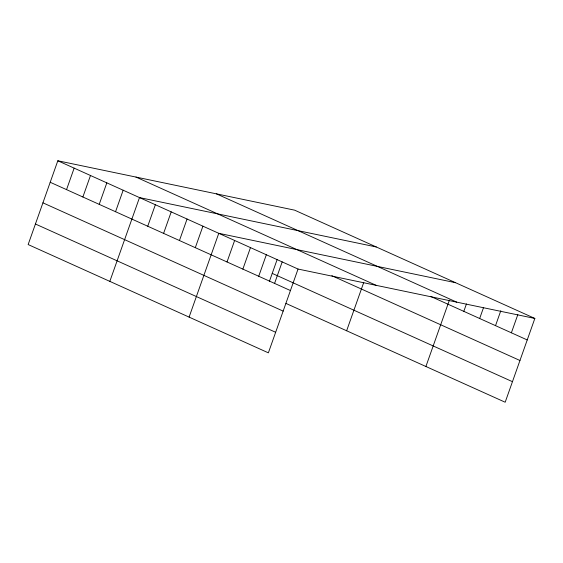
<?xml version="1.0" encoding="UTF-8"?>
<svg xmlns="http://www.w3.org/2000/svg" width="563" height="563" viewBox="0 0 563 563"><rect width="100%" height="100%" fill="white"/><g stroke="black" fill="none" stroke-linecap="round" stroke-linejoin="round"><path stroke-width="0.84" d="M534.85 318.44L294.625 210.161L57.82 160.772L28.15 244.56L268.375 352.839L298.045 269.051L534.85 318.44L505.18 402.228L285.955 303.422M66.54 189.632L74.154 168.133M82.881 196.994L90.495 175.494M99.215 204.362L106.829 182.855M115.549 211.723L123.163 190.224M109.827 281.373L139.497 197.585L376.302 246.974M147.738 226.235L155.353 204.728M163.594 233.378L171.208 211.878M179.449 240.528L187.064 219.021M195.305 247.671L202.919 226.171M189.098 317.103L218.775 233.314L455.573 282.71M227.016 261.964L234.63 240.464M242.864 269.107L250.479 247.607M258.72 276.257L266.334 254.757M269.318 281.62L277.137 259.55M274.575 283.4L282.19 261.901M346.632 330.77L363.74 282.457M425.902 366.499L449.429 300.079M463.813 311.36L466.453 303.914M479.669 318.503L483.476 307.75M495.524 325.653L500.796 310.762M511.38 332.796L517.826 314.604M216.481 193.862L456.706 302.141M430.519 296.349L527.235 339.946M135.964 177.071L376.19 285.35M331.846 275.708L519.959 360.496M57.82 160.772L298.045 269.051M272.232 273.4L512.457 381.679M50.206 182.271L290.431 290.55M42.929 202.828L283.154 311.107M35.427 224.004L275.652 332.283"/></g></svg>
